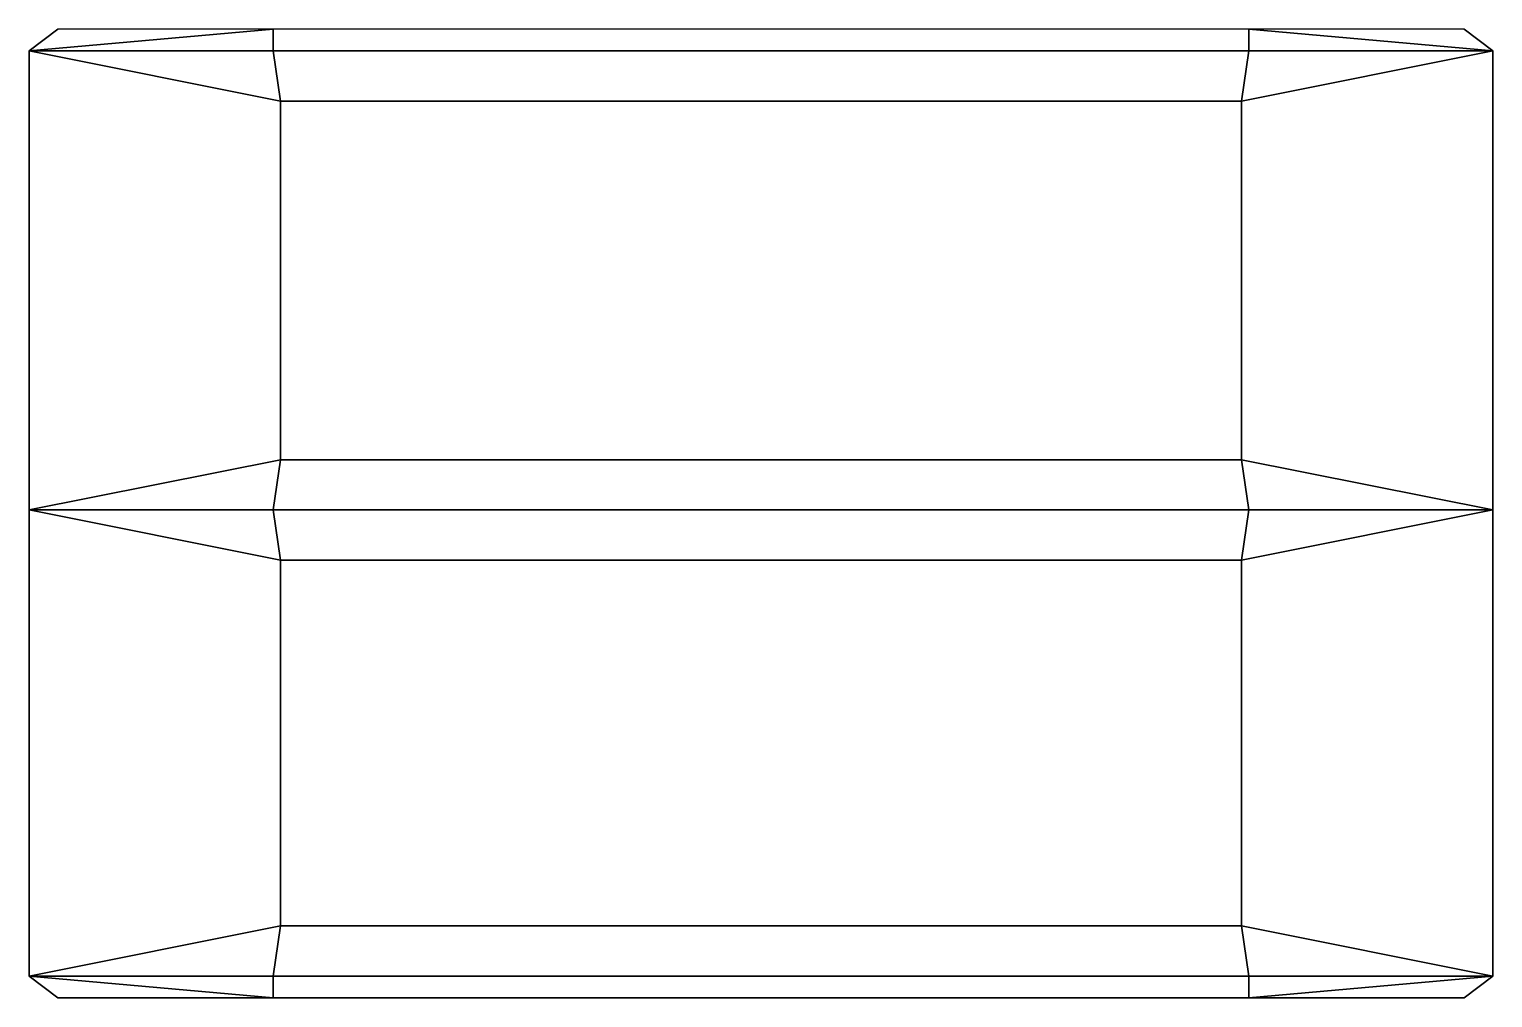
# Model space of a CAD drawing. Extents: x -1.02 to 1.02, y 0.25 to 1.6.
import ezdxf

# ---------------------------------------------------------------- set-up
doc = ezdxf.new("R2010")
doc.units = 0
doc.layers.add('T2_C4P', color=2, linetype='CONTINUOUS')

msp = doc.modelspace()

# ---------------------------------------------------------------- linework, layer by layer
at = {"layer": 'T2_C4P'}
for points in [[(-1.02, 1.57, 1.67), (-1.02, 1.57, 2.37), (-0.98, 1.6, 2.37), (-0.98, 1.6, 1.67)], [(-0.68, 1.6, 2.66), (-0.68, 1.6, 2.66), (-0.98, 1.6, 2.37), (-1.02, 1.57, 2.37)], [(-0.68, 1.57, 2.7), (-0.68, 1.57, 2.7), (-0.68, 1.6, 2.66), (-1.02, 1.57, 2.37)], [(-0.68, 1.57, 2.7), (0.68, 1.57, 2.7), (0.68, 1.6, 2.66), (-0.68, 1.6, 2.66)], [(0.98, 1.6, 2.37), (0.68, 1.6, 2.66), (1.02, 1.57, 2.37)], [(1.02, 1.57, 2.37), (0.68, 1.6, 2.66), (0.68, 1.57, 2.7)], [(0.98, 1.6, 1.67), (0.98, 1.6, 2.37), (1.02, 1.57, 2.37), (1.02, 1.57, 1.67)], [(-1.02, 0.93, 1.67), (-1.02, 0.93, 2.37), (-1.02, 1.57, 2.37), (-1.02, 1.57, 1.67)], [(-1.02, 0.93, 2.37), (-0.67, 1, 2.66), (-0.67, 1.5, 2.66), (-1.02, 1.57, 2.37)], [(-1.02, 1.57, 2.37), (-0.67, 1.5, 2.66), (-0.68, 1.57, 2.7)], [(0.68, 1.57, 2.7), (-0.68, 1.57, 2.7), (-0.67, 1.5, 2.66), (0.67, 1.5, 2.66)], [(1.02, 1.57, 2.37), (0.67, 1.5, 2.66), (0.67, 1, 2.66), (1.02, 0.93, 2.37)], [(0.68, 1.57, 2.7), (0.68, 1.57, 2.7), (0.67, 1.5, 2.66), (1.02, 1.57, 2.37)], [(1.02, 1.57, 1.67), (1.02, 1.57, 2.37), (1.02, 0.93, 2.37), (1.02, 0.93, 1.67)], [(0.67, 1.5, 2.66), (-0.67, 1.5, 2.66), (-0.67, 1, 2.66), (0.67, 1, 2.66)], [(-0.68, 0.93, 2.7), (-0.68, 0.93, 2.7), (-0.67, 1, 2.66), (-1.02, 0.93, 2.37)], [(0.67, 1, 2.66), (-0.67, 1, 2.66), (-0.68, 0.93, 2.7), (0.68, 0.93, 2.7)], [(1.02, 0.93, 2.37), (0.67, 1, 2.66), (0.68, 0.93, 2.7)], [(-1.02, 0.93, 2.37), (-0.67, 0.86, 2.66), (-0.68, 0.93, 2.7)], [(-1.02, 0.28, 1.67), (-1.02, 0.28, 2.37), (-1.02, 0.93, 2.37), (-1.02, 0.93, 1.67)], [(-1.02, 0.28, 2.37), (-0.67, 0.35, 2.66), (-0.67, 0.86, 2.66), (-1.02, 0.93, 2.37)], [(-0.67, 0.86, 2.66), (0.67, 0.86, 2.66), (0.68, 0.93, 2.7), (-0.68, 0.93, 2.7)], [(0.68, 0.93, 2.7), (0.68, 0.93, 2.7), (0.67, 0.86, 2.66), (1.02, 0.93, 2.37)], [(1.02, 0.93, 2.37), (0.67, 0.86, 2.66), (0.67, 0.35, 2.66), (1.02, 0.28, 2.37)], [(1.02, 0.93, 1.67), (1.02, 0.93, 2.37), (1.02, 0.28, 2.37), (1.02, 0.28, 1.67)], [(-0.67, 0.35, 2.66), (0.67, 0.35, 2.66), (0.67, 0.86, 2.66), (-0.67, 0.86, 2.66)], [(-0.68, 0.28, 2.7), (-0.68, 0.28, 2.7), (-0.67, 0.35, 2.66), (-1.02, 0.28, 2.37)], [(-0.68, 0.28, 2.7), (0.68, 0.28, 2.7), (0.67, 0.35, 2.66), (-0.67, 0.35, 2.66)], [(1.02, 0.28, 2.37), (0.67, 0.35, 2.66), (0.68, 0.28, 2.7)], [(-1.02, 0.28, 2.37), (-0.68, 0.25, 2.66), (-0.68, 0.28, 2.7)], [(-0.98, 0.25, 1.67), (-0.98, 0.25, 2.37), (-1.02, 0.28, 2.37), (-1.02, 0.28, 1.67)], [(-0.98, 0.25, 2.37), (-0.68, 0.25, 2.66), (-1.02, 0.28, 2.37)], [(0.68, 0.28, 2.7), (-0.68, 0.28, 2.7), (-0.68, 0.25, 2.66), (0.68, 0.25, 2.66)], [(0.68, 0.28, 2.7), (0.68, 0.28, 2.7), (0.68, 0.25, 2.66), (1.02, 0.28, 2.37)], [(0.68, 0.25, 2.66), (0.68, 0.25, 2.66), (0.98, 0.25, 2.37), (1.02, 0.28, 2.37)], [(1.02, 0.28, 1.67), (1.02, 0.28, 2.37), (0.98, 0.25, 2.37), (0.98, 0.25, 1.67)], [(0.98, 0.25, 1.67), (0.98, 0.25, 2.37), (-0.98, 0.25, 2.37), (-0.98, 0.25, 1.67)], [(0.98, 0.25, 2.37), (0.68, 0.25, 2.66), (-0.68, 0.25, 2.66), (-0.98, 0.25, 2.37)]]:
    msp.add_3dface(points, dxfattribs=at)

doc.saveas('drawing.dxf')
